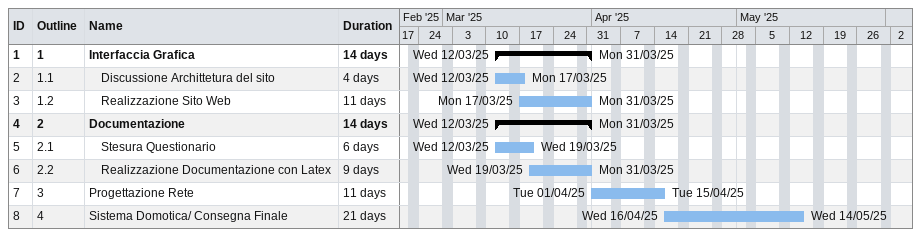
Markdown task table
| ID | WBS | Task | Duration | Start | Finish |
|---|---|---|---|---|---|
| 1 | 1 | **Interfaccia Grafica** | 14d | 2025-03-12 | 2025-03-31 |
| 2 | 1.1 | Discussione Archittetura del sito | 4d | 2025-03-12 | 2025-03-17 |
| 3 | 1.2 | Realizzazione Sito Web | 11d | 2025-03-17 | 2025-03-31 |
| 4 | 2 | **Documentazione** | 14d | 2025-03-12 | 2025-03-31 |
| 5 | 2.1 | Stesura Questionario | 6d | 2025-03-12 | 2025-03-19 |
| 6 | 2.2 | Realizzazione Documentazione con Latex | 9d | 2025-03-19 | 2025-03-31 |
| 7 | 3 | Progettazione Rete | 11d | 2025-04-01 | 2025-04-15 |
| 8 | 4 | Sistema Domotica/ Consegna Finale | 21d | 2025-04-16 | 2025-05-14 |
